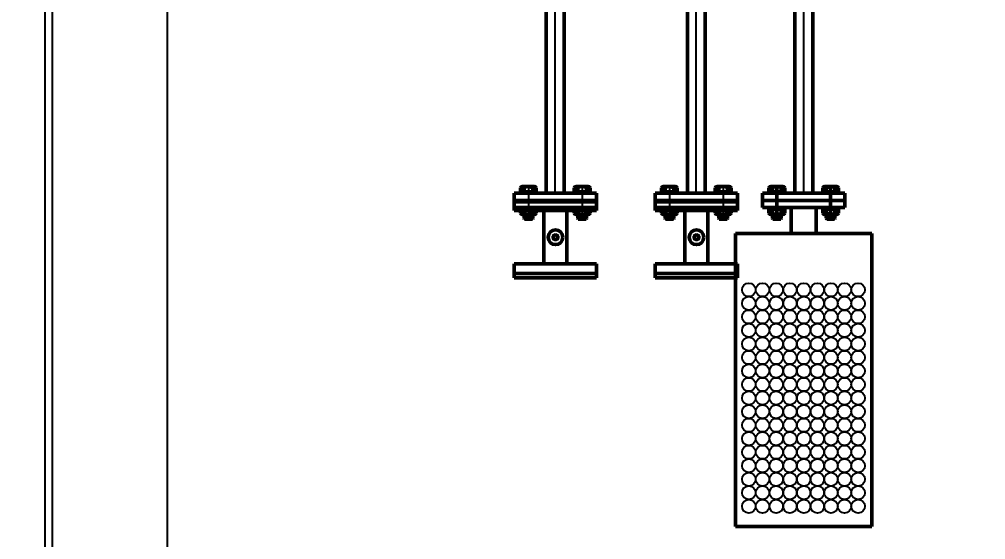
# Model space of a CAD drawing. Header units: millimetres. Extents: x -1000 to 22760, y -400 to 16400.
# Drawn here: x 6213 to 7560, y 10352 to 11078 of the extents above; entities that cross this region are included whole.
import ezdxf

# ---------------------------------------------------------------- set-up
doc = ezdxf.new("R2010")
doc.units = ezdxf.units.MM
doc.header["$LTSCALE"] = 400
doc.linetypes.add('CENTER', pattern=[2, 1.25, -0.25, 0.25, -0.25])
doc.linetypes.add('DASHED2', pattern=[0.375, 0.25, -0.125])
for name, color, linetype, lineweight in [('0粗实线层', 7, 'Continuous', 50), ('2中心线层', 1, 'CENTER', 25), ('木导线夹', 5, 'Continuous', 35)]:
    doc.layers.add(name, color=color, linetype=linetype, lineweight=lineweight)
doc.layers.add('1', color=5, linetype='DASHED2')
doc.layers.add('油箱', color=7, linetype='Continuous')
doc.styles.add('TH_GBDIM', font='txt.shx', dxfattribs={"width": 0.67, "bigfont": 'hztxt.shx'})
doc.dimstyles.new('TH_GBDIM', dxfattribs={"dimscale": 40, "dimtxt": 3.5, "dimasz": 2.5, "dimexe": 2, "dimexo": 0, "dimgap": 1.5, "dimtad": 0, "dimtoh": 1, "dimdec": 1, "dimdsep": 46, "dimtxsty": 'TH_GBDIM', "dimcen": 2.5, "dimclrd": 3, "dimclre": 3, "dimclrt": 6, "dimadec": 0, "dimazin": 2, "dimtfac": 0.714286, "dimtdec": 1, "dimtmove": 0, "dimatfit": 3, "dimfxl": 0, "dimtzin": 0, "dimlwd": -1, "dimlwe": -1, "dimarcsym": 0})

# ---------------------------------------------------------------- blocks, each defined once
blk = doc.blocks.new('A$C3AE003DD')
blk.add_line((95, -465, 0), (-95, -465, 0))
at = {"layer": '0粗实线层', "ltscale": 30}
for p, q in [((-57.5, -10, 0), (-57.5, 0, 0)), ((-57.5, 0, 0), (57.5, 0, 0)), ((-57.5, 0, 0), (57.5, 0, 0)), ((-57.5, -10, 0), (-57.5, 0, 0)), ((-57.5, 0, 0), (57.5, 0, 0)), ((-57.5, -10, 0), (-57.5, 0, 0)), ((-57.5, -10, 0), (-57.5, 0, 0)), ((-57.5, 0, 0), (57.5, 0, 0)), ((-24.5, 2, 0), (-50.5, 2, 0)), ((-50.5, 2, 0), (-50.5, 0, 0)), ((-24.5, 2, 0), (-50.5, 2, 0)), ((-50.5, 2, 0), (-50.5, 0, 0)), ((-24.5, 2, 0), (-50.5, 2, 0)), ((-50.5, 2, 0), (-50.5, 0, 0)), ((-50.5, 0, 0), (-24.5, 0, 0)), ((-50.5, 0, 0), (-24.5, 0, 0)), ((-50.5, 0, 0), (-24.5, 0, 0)), ((-48.5, 7.8, 0), (-48.5, 2, 0)), ((-48.5, 7.8, 0), (-48.5, 2, 0)), ((-48.5, 7.8, 0), (-48.5, 2, 0)), ((-48.5, 2, 0), (-26.5, 2, 0)), ((-48.5, 2, 0), (-26.5, 2, 0)), ((-48.5, 2, 0), (-26.5, 2, 0)), ((-46, 9.5, 0), (-43.5, 9.5, 0)), ((-46, 9.5, 0), (-43.5, 9.5, 0)), ((-46, 9.5, 0), (-43.5, 9.5, 0)), ((-29, 9.5, 0), (-46, 9.5, 0)), ((-29, 9.5, 0), (-46, 9.5, 0)), ((-29, 9.5, 0), (-46, 9.5, 0)), ((-29.2, 9.5, 0), (-45.9, 9.5, 0)), ((-29.2, 9.5, 0), (-45.9, 9.5, 0)), ((-29.2, 9.5, 0), (-45.9, 9.5, 0)), ((-43.5, 9.5, 0), (-42, 9.5, 0)), ((-43.5, 9.5, 0), (-31.5, 9.5, 0)), ((-43.5, 9.5, 0), (-42, 9.5, 0)), ((-43.5, 9.5, 0), (-31.5, 9.5, 0)), ((-43.5, 9.5, 0), (-42, 9.5, 0)), ((-43.5, 9.5, 0), (-31.5, 9.5, 0)), ((-43.5, 7.8, 0), (-43.5, 2, 0)), ((-43.5, 7.8, 0), (-43.5, 2, 0)), ((-43.5, 7.8, 0), (-43.5, 2, 0)), ((-37.5, 9.5, 0), (-37.5, -36, 0)), ((-31.5, 9.5, 0), (-29, 9.5, 0)), ((-31.5, 9.5, 0), (-29, 9.5, 0)), ((-31.5, 9.5, 0), (-29, 9.5, 0)), ((-31.5, 7.8, 0), (-31.5, 2, 0)), ((-31.5, 7.8, 0), (-31.5, 2, 0)), ((-31.5, 7.8, 0), (-31.5, 2, 0)), ((-26.5, 2, 0), (-26.5, 7.8, 0)), ((-26.5, 2, 0), (-26.5, 7.8, 0)), ((-26.5, 2, 0), (-26.5, 7.8, 0)), ((-24.5, 0, 0), (-24.5, 2, 0)), ((-24.5, 0, 0), (-24.5, 2, 0)), ((-24.5, 0, 0), (-24.5, 2, 0)), ((24.5, 0, 0), (24.5, 2, 0)), ((24.5, 2, 0), (50.5, 2, 0)), ((24.5, 0, 0), (24.5, 2, 0)), ((24.5, 2, 0), (50.5, 2, 0)), ((24.5, 0, 0), (24.5, 2, 0)), ((24.5, 2, 0), (50.5, 2, 0)), ((26.5, 2, 0), (26.5, 7.8, 0)), ((26.5, 2, 0), (26.5, 7.8, 0)), ((26.5, 2, 0), (26.5, 7.8, 0)), ((48.5, 2, 0), (26.5, 2, 0)), ((48.5, 2, 0), (26.5, 2, 0)), ((48.5, 2, 0), (26.5, 2, 0)), ((31.5, 9.5, 0), (29, 9.5, 0)), ((31.5, 9.5, 0), (29, 9.5, 0)), ((31.5, 9.5, 0), (29, 9.5, 0)), ((29, 9.5, 0), (46, 9.5, 0)), ((29, 9.5, 0), (46, 9.5, 0)), ((29, 9.5, 0), (46, 9.5, 0)), ((29.2, 9.5, 0), (45.8, 9.5, 0)), ((29.2, 9.5, 0), (45.8, 9.5, 0)), ((29.2, 9.5, 0), (45.8, 9.5, 0)), ((43.5, 9.5, 0), (31.5, 9.5, 0)), ((43.5, 9.5, 0), (31.5, 9.5, 0)), ((43.5, 9.5, 0), (31.5, 9.5, 0)), ((31.5, 7.8, 0), (31.5, 2, 0)), ((31.5, 7.8, 0), (31.5, 2, 0)), ((31.5, 7.8, 0), (31.5, 2, 0)), ((37.5, 9.5, 0), (37.5, -36, 0)), ((43.5, 9.5, 0), (42, 9.5, 0)), ((43.5, 9.5, 0), (42, 9.5, 0)), ((43.5, 9.5, 0), (42, 9.5, 0)), ((46, 9.5, 0), (43.5, 9.5, 0)), ((46, 9.5, 0), (43.5, 9.5, 0)), ((46, 9.5, 0), (43.5, 9.5, 0)), ((43.5, 7.8, 0), (43.5, 2, 0)), ((43.5, 7.8, 0), (43.5, 2, 0)), ((43.5, 7.8, 0), (43.5, 2, 0)), ((48.5, 7.8, 0), (48.5, 2, 0)), ((48.5, 7.8, 0), (48.5, 2, 0)), ((48.5, 7.8, 0), (48.5, 2, 0)), ((50.5, 2, 0), (50.5, 0, 0)), ((50.5, 2, 0), (50.5, 0, 0)), ((50.5, 2, 0), (50.5, 0, 0)), ((-57.5, -20, 0), (-57.5, -10, 0)), ((-57.5, -10, 0), (57.5, -10, 0)), ((-57.5, -20, 0), (-57.5, -10, 0)), ((-57.5, -10, 0), (57.5, -10, 0)), ((57.5, -10, 0), (-57.5, -10, 0)), ((57.5, -10, 0), (-57.5, -10, 0)), ((57.5, -10, 0), (-57.5, -10, 0)), ((-57.5, -10, 0), (57.5, -10, 0)), ((-57.5, -20, 0), (-57.5, -10, 0)), ((-57.5, -20, 0), (-57.5, -10, 0)), ((-57.5, -10, 0), (57.5, -10, 0)), ((57.5, -10, 0), (-57.5, -10, 0)), ((50.5, 0, 0), (24.5, 0, 0)), ((50.5, 0, 0), (24.5, 0, 0)), ((50.5, 0, 0), (24.5, 0, 0)), ((57.5, 0, 0), (57.5, -10, 0)), ((57.5, 0, 0), (57.5, -10, 0)), ((57.5, 0, 0), (57.5, -10, 0)), ((57.5, 0, 0), (57.5, -10, 0)), ((57.5, -10, 0), (57.5, -20, 0)), ((57.5, -10, 0), (57.5, -20, 0)), ((57.5, -10, 0), (57.5, -20, 0)), ((57.5, -10, 0), (57.5, -20, 0)), ((57.5, -20, 0), (-57.5, -20, 0)), ((57.5, -20, 0), (-57.5, -20, 0)), ((57.5, -20, 0), (-57.5, -20, 0)), ((57.5, -20, 0), (-57.5, -20, 0)), ((-50.5, -20, 0), (-24.5, -20, 0)), ((-50.5, -22, 0), (-50.5, -20, 0)), ((-50.5, -20, 0), (-24.5, -20, 0)), ((-50.5, -22, 0), (-50.5, -20, 0)), ((-50.5, -20, 0), (-24.5, -20, 0)), ((-50.5, -22, 0), (-50.5, -20, 0)), ((-24.5, -22, 0), (-50.5, -22, 0)), ((-24.5, -22, 0), (-50.5, -22, 0)), ((-24.5, -22, 0), (-50.5, -22, 0)), ((-48.5, -22, 0), (-26.5, -22, 0)), ((-48.5, -22, 0), (-26.5, -22, 0)), ((-48.5, -22, 0), (-26.5, -22, 0)), ((-48.5, -27.8, 0), (-48.5, -22, 0)), ((-48.5, -27.8, 0), (-48.5, -22, 0)), ((-48.5, -27.8, 0), (-48.5, -22, 0)), ((-43.5, -27.8, 0), (-43.5, -22, 0)), ((-43.5, -34.9, 0), (-43.5, -22, 0)), ((-43.5, -27.8, 0), (-43.5, -22, 0)), ((-43.5, -34.9, 0), (-43.5, -22, 0)), ((-43.5, -27.8, 0), (-43.5, -22, 0)), ((-31.5, -27.8, 0), (-31.5, -22, 0)), ((-31.5, -34.9, 0), (-31.5, -22, 0)), ((-31.5, -27.8, 0), (-31.5, -22, 0)), ((-31.5, -34.9, 0), (-31.5, -22, 0)), ((-31.5, -27.8, 0), (-31.5, -22, 0)), ((0, -20, 0), (-27.7, -20, 0)), ((-26.5, -22, 0), (-26.5, -27.8, 0)), ((-26.5, -22, 0), (-26.5, -27.8, 0)), ((-26.5, -22, 0), (-26.5, -27.8, 0)), ((-24.5, -20, 0), (-24.5, -22, 0)), ((-24.5, -20, 0), (-24.5, -22, 0)), ((-24.5, -20, 0), (-24.5, -22, 0)), ((-17.5, -56.2, 0), (-17.5, -20, 0)), ((17.5, -56.2, 0), (17.5, -20, 0)), ((50.5, -20, 0), (24.5, -20, 0)), ((24.5, -20, 0), (24.5, -22, 0)), ((50.5, -20, 0), (24.5, -20, 0)), ((24.5, -20, 0), (24.5, -22, 0)), ((50.5, -20, 0), (24.5, -20, 0)), ((24.5, -20, 0), (24.5, -22, 0)), ((24.5, -22, 0), (50.5, -22, 0)), ((24.5, -22, 0), (50.5, -22, 0)), ((24.5, -22, 0), (50.5, -22, 0)), ((48.5, -22, 0), (26.5, -22, 0)), ((48.5, -22, 0), (26.5, -22, 0)), ((48.5, -22, 0), (26.5, -22, 0)), ((26.5, -22, 0), (26.5, -27.8, 0)), ((26.5, -22, 0), (26.5, -27.8, 0)), ((26.5, -22, 0), (26.5, -27.8, 0)), ((31.5, -27.8, 0), (31.5, -22, 0)), ((31.5, -34.9, 0), (31.5, -22, 0)), ((31.5, -27.8, 0), (31.5, -22, 0)), ((31.5, -34.9, 0), (31.5, -22, 0)), ((31.5, -27.8, 0), (31.5, -22, 0)), ((43.5, -27.8, 0), (43.5, -22, 0)), ((43.5, -34.9, 0), (43.5, -22, 0)), ((43.5, -27.8, 0), (43.5, -22, 0)), ((43.5, -34.9, 0), (43.5, -22, 0)), ((43.5, -27.8, 0), (43.5, -22, 0)), ((48.5, -27.8, 0), (48.5, -22, 0)), ((48.5, -27.8, 0), (48.5, -22, 0)), ((48.5, -27.8, 0), (48.5, -22, 0)), ((50.5, -22, 0), (50.5, -20, 0)), ((50.5, -22, 0), (50.5, -20, 0)), ((50.5, -22, 0), (50.5, -20, 0)), ((-46, -29.5, 0), (-43.5, -29.5, 0)), ((-46, -29.5, 0), (-43.5, -29.5, 0)), ((-46, -29.5, 0), (-43.5, -29.5, 0)), ((-29, -29.5, 0), (-46, -29.5, 0)), ((-29, -29.5, 0), (-46, -29.5, 0)), ((-29, -29.5, 0), (-46, -29.5, 0)), ((-29.2, -29.5, 0), (-45.9, -29.5, 0)), ((-29.2, -29.5, 0), (-45.9, -29.5, 0)), ((-29.2, -29.5, 0), (-45.9, -29.5, 0)), ((-43.5, -29.5, 0), (-42, -29.5, 0)), ((-43.5, -29.5, 0), (-31.5, -29.5, 0)), ((-43.5, -29.5, 0), (-42, -29.5, 0)), ((-43.5, -29.5, 0), (-31.5, -29.5, 0)), ((-43.5, -29.5, 0), (-42, -29.5, 0)), ((-43.5, -29.5, 0), (-31.5, -29.5, 0)), ((-31.5, -34.9, 0), (-43.5, -34.9, 0)), ((-43.1, -36, 0), (-43.5, -34.9, 0)), ((-31.5, -34.9, 0), (-43.5, -34.9, 0)), ((-43.1, -36, 0), (-43.5, -34.9, 0)), ((-32, -36, 0), (-43.1, -36, 0)), ((-32, -36, 0), (-43.1, -36, 0)), ((-32, -36, 0), (-31.5, -34.9, 0)), ((-32, -36, 0), (-31.5, -34.9, 0)), ((-31.5, -29.5, 0), (-29, -29.5, 0)), ((-31.5, -29.5, 0), (-29, -29.5, 0)), ((-31.5, -29.5, 0), (-29, -29.5, 0)), ((31.5, -29.5, 0), (29, -29.5, 0)), ((31.5, -29.5, 0), (29, -29.5, 0)), ((31.5, -29.5, 0), (29, -29.5, 0)), ((29, -29.5, 0), (46, -29.5, 0)), ((29, -29.5, 0), (46, -29.5, 0)), ((29, -29.5, 0), (46, -29.5, 0)), ((29.2, -29.5, 0), (45.8, -29.5, 0)), ((29.2, -29.5, 0), (45.8, -29.5, 0)), ((29.2, -29.5, 0), (45.8, -29.5, 0)), ((43.5, -29.5, 0), (31.5, -29.5, 0)), ((43.5, -29.5, 0), (31.5, -29.5, 0)), ((43.5, -29.5, 0), (31.5, -29.5, 0)), ((31.5, -34.9, 0), (43.5, -34.9, 0)), ((32, -36, 0), (31.5, -34.9, 0)), ((31.5, -34.9, 0), (43.5, -34.9, 0)), ((32, -36, 0), (31.5, -34.9, 0)), ((32, -36, 0), (43.1, -36, 0)), ((32, -36, 0), (43.1, -36, 0)), ((43.5, -29.5, 0), (42, -29.5, 0)), ((43.5, -29.5, 0), (42, -29.5, 0)), ((43.5, -29.5, 0), (42, -29.5, 0)), ((43.1, -36, 0), (43.5, -34.9, 0)), ((43.1, -36, 0), (43.5, -34.9, 0)), ((46, -29.5, 0), (43.5, -29.5, 0)), ((46, -29.5, 0), (43.5, -29.5, 0)), ((46, -29.5, 0), (43.5, -29.5, 0)), ((95, -56.2, 0), (-95, -56.2, 0)), ((-95, -56.2, 0), (-95, -465, 0)), ((95, -465, 0), (95, -56.2, 0))]:
    blk.add_line(p, q, dxfattribs=at)
for centre, radius, start, end in [((-46, 6.8, 0), 2.68, 21.4939, 158.5061), ((-46, 6.8, 0), 2.68, 21.4939, 158.5061), ((-46, 6.8, 0), 2.68, 21.4939, 158.5061), ((-37.5, -1.9, 0), 11.4, 58.3195, 121.6805), ((-37.5, -1.9, 0), 11.4, 58.3195, 121.6805), ((-37.5, -1.9, 0), 11.4, 58.3195, 121.6805), ((-29, 6.8, 0), 2.68, 21.4939, 158.5061), ((-29, 6.8, 0), 2.68, 21.4939, 158.5061), ((-29, 6.8, 0), 2.68, 21.4939, 158.5061), ((29, 6.8, 0), 2.68, 21.4939, 158.5061), ((29, 6.8, 0), 2.68, 21.4939, 158.5061), ((29, 6.8, 0), 2.68, 21.4939, 158.5061), ((37.5, -1.9, 0), 11.4, 58.3195, 121.6805), ((37.5, -1.9, 0), 11.4, 58.3195, 121.6805), ((37.5, -1.9, 0), 11.4, 58.3195, 121.6805), ((46, 6.8, 0), 2.68, 21.4939, 158.5061), ((46, 6.8, 0), 2.68, 21.4939, 158.5061), ((46, 6.8, 0), 2.68, 21.4939, 158.5061), ((-46, -26.8, 0), 2.68, 201.4939, 338.5061), ((-46, -26.8, 0), 2.68, 201.4939, 338.5061), ((-46, -26.8, 0), 2.68, 201.4939, 338.5061), ((-37.5, -18.1, 0), 11.4, 238.3195, 301.6805), ((-37.5, -18.1, 0), 11.4, 238.3195, 301.6805), ((-37.5, -18.1, 0), 11.4, 238.3195, 301.6805), ((-29, -26.8, 0), 2.68, 201.4939, 338.5061), ((-29, -26.8, 0), 2.68, 201.4939, 338.5061), ((-29, -26.8, 0), 2.68, 201.4939, 338.5061), ((29, -26.8, 0), 2.68, 201.4939, 338.5061), ((29, -26.8, 0), 2.68, 201.4939, 338.5061), ((29, -26.8, 0), 2.68, 201.4939, 338.5061), ((37.5, -18.1, 0), 11.4, 238.3195, 301.6805), ((37.5, -18.1, 0), 11.4, 238.3195, 301.6805), ((37.5, -18.1, 0), 11.4, 238.3195, 301.6805), ((46, -26.8, 0), 2.68, 201.4939, 338.5061), ((46, -26.8, 0), 2.68, 201.4939, 338.5061), ((46, -26.8, 0), 2.68, 201.4939, 338.5061)]:
    blk.add_arc(centre, radius, start, end, dxfattribs=at)
at = {"layer": '1', "ltscale": 30}
blk.add_line((0, 0, 0), (27.7, 0, 0), dxfattribs=at)
at = {"layer": '木导线夹', "linetype": 'Continuous', "lineweight": 25, "ltscale": 15}
for centre in [(-76.6, -134.7, 0), (-57.5, -134.7, 0), (-38.3, -134.7, 0), (-19.2, -134.7, 0), (0, -134.7, 0), (19.1, -134.7, 0), (38, -134.7, 0), (56.9, -134.7, 0), (75.8, -134.7, 0), (-76.6, -153.6, 0), (-57.5, -153.6, 0), (-38.3, -153.6, 0), (-19.2, -153.6, 0), (0, -153.6, 0), (19.1, -153.6, 0), (38, -153.6, 0), (56.9, -153.6, 0), (75.8, -153.6, 0), (-76.6, -172.4, 0), (-57.5, -172.4, 0), (-38.3, -172.4, 0), (-19.2, -172.4, 0), (0, -172.4, 0), (19.1, -172.4, 0), (38, -172.4, 0), (56.9, -172.4, 0), (75.8, -172.4, 0), (-76.6, -191.3, 0), (-57.5, -191.3, 0), (-38.3, -191.3, 0), (-19.2, -191.3, 0), (0, -191.3, 0), (19.1, -191.3, 0), (38, -191.3, 0), (56.9, -191.3, 0), (75.8, -191.3, 0), (-76.6, -210.2, 0), (-57.5, -210.2, 0), (-38.3, -210.2, 0), (-19.2, -210.2, 0), (0, -210.2, 0), (19.1, -210.2, 0), (38, -210.2, 0), (56.9, -210.2, 0), (75.8, -210.2, 0), (-76.6, -229.1, 0), (-57.5, -229.1, 0), (-38.3, -229.1, 0), (-19.2, -229.1, 0), (0, -229.1, 0), (19.1, -229.1, 0), (38, -229.1, 0), (56.9, -229.1, 0), (75.8, -229.1, 0), (-76.6, -247.9, 0), (-57.5, -247.9, 0), (-38.3, -247.9, 0), (-19.2, -247.9, 0), (0, -247.9, 0), (19.1, -247.9, 0), (38, -247.9, 0), (56.9, -247.9, 0), (75.8, -247.9, 0), (-76.6, -266.8, 0), (-57.5, -266.8, 0), (-38.3, -266.8, 0), (-19.2, -266.8, 0), (0, -266.8, 0), (19.1, -266.8, 0), (38, -266.8, 0), (56.9, -266.8, 0), (75.8, -266.8, 0), (-76.6, -285.7, 0), (-57.5, -285.7, 0), (-38.3, -285.7, 0), (-19.2, -285.7, 0), (0, -285.7, 0), (19.1, -285.7, 0), (38, -285.7, 0), (56.9, -285.7, 0), (75.8, -285.7, 0), (-76.6, -304.6, 0), (-57.5, -304.6, 0), (-38.3, -304.6, 0), (-19.2, -304.6, 0), (0, -304.6, 0), (19.1, -304.6, 0), (38, -304.6, 0), (56.9, -304.6, 0), (75.8, -304.6, 0), (-76.6, -323.5, 0), (-57.5, -323.5, 0), (-38.3, -323.5, 0), (-19.2, -323.5, 0), (0, -323.5, 0), (19.1, -323.5, 0), (38, -323.5, 0), (56.9, -323.5, 0), (75.8, -323.5, 0), (-76.6, -342.3, 0), (-57.5, -342.3, 0), (-38.3, -342.3, 0), (-19.2, -342.3, 0), (0, -342.3, 0), (19.1, -342.3, 0), (38, -342.3, 0), (56.9, -342.3, 0), (75.8, -342.3, 0), (-76.6, -361.2, 0), (-57.5, -361.2, 0), (-38.3, -361.2, 0), (-19.2, -361.2, 0), (0, -361.2, 0), (19.1, -361.2, 0), (38, -361.2, 0), (56.9, -361.2, 0), (75.8, -361.2, 0), (-76.6, -380.1, 0), (-57.5, -380.1, 0), (-38.3, -380.1, 0), (-19.2, -380.1, 0), (0, -380.1, 0), (19.1, -380.1, 0), (38, -380.1, 0), (56.9, -380.1, 0), (75.8, -380.1, 0), (-76.6, -399, 0), (-57.5, -399, 0), (-38.3, -399, 0), (-19.2, -399, 0), (0, -399, 0), (19.1, -399, 0), (38, -399, 0), (56.9, -399, 0), (75.8, -399, 0), (-76.6, -417.8, 0), (-57.5, -417.8, 0), (-38.3, -417.8, 0), (-19.2, -417.8, 0), (0, -417.8, 0), (19.1, -417.8, 0), (38, -417.8, 0), (56.9, -417.8, 0), (75.8, -417.8, 0), (-76.6, -436.7, 0), (-57.5, -436.7, 0), (-38.3, -436.7, 0), (-19.2, -436.7, 0), (0, -436.7, 0), (19.1, -436.7, 0), (38, -436.7, 0), (56.9, -436.7, 0), (75.8, -436.7, 0)]:
    blk.add_circle(centre, 9.44, dxfattribs=at)
at = {"layer": '油箱', "ltscale": 25}
blk.add_line((17.5, -56.2, 0), (-17.5, -56.2, 0), dxfattribs=at)
blk = doc.blocks.new('A$C362E1FC4')
at = {"layer": '0粗实线层'}
for p, q in [((-57.5, 0, 0), (57.5, 0, 0)), ((-57.5, -12, 0), (-57.5, 0, 0)), ((57.5, -12, 0), (57.5, 0, 0)), ((-57.5, -12, 0), (57.5, -12, 0)), ((-57.5, -24, 0), (-57.5, -12, 0)), ((-57.5, -12, 0), (57.5, -12, 0)), ((49.2, -12, 0), (-49.2, -12, 0)), ((57.5, -24, 0), (57.5, -12, 0)), ((-57.5, -24, 0), (57.5, -24, 0)), ((-16, -24, 0), (-16, -98.6, 0)), ((16, -24, 0), (16, -98.6, 0)), ((-57.5, -98.6, 0), (57.5, -98.6, 0)), ((-57.5, -112, 0), (-57.5, -98.6, 0)), ((57.5, -112, 0), (57.5, -98.6, 0)), ((-57.5, -112, 0), (57.5, -112, 0)), ((-57.5, -112, 0), (57.5, -112, 0)), ((57.5, -112, 0), (-57.5, -112, 0)), ((-57.5, -112, 0), (-57.5, -118, 0)), ((-57.5, -118, 0), (57.5, -118, 0)), ((57.5, -118, 0), (57.5, -112, 0))]:
    blk.add_line(p, q, dxfattribs=at)
at = {"layer": '0粗实线层', "ltscale": 60}
for p, q in [((57.5, 0, 0), (-57.5, 0, 0)), ((57.5, -12, 0), (-57.5, -12, 0))]:
    blk.add_line(p, q, dxfattribs=at)
at = {"layer": '0粗实线层', "ltscale": 30}
for p, q in [((57.5, 0), (-57.5, 0)), ((-57.5, 0), (-57.5, -10)), ((57.5, 0), (-57.5, 0)), ((-57.5, 0), (-57.5, -10)), ((57.5, 0), (-57.5, 0)), ((-57.5, 0), (-57.5, -10)), ((57.5, 0), (-57.5, 0)), ((-57.5, 0), (-57.5, -10)), ((-24.5, 2), (-50.5, 2)), ((-50.5, 2), (-50.5, 0)), ((-24.5, 2), (-50.5, 2)), ((-50.5, 2), (-50.5, 0)), ((-24.5, 2), (-50.5, 2)), ((-50.5, 2), (-50.5, 0)), ((-50.5, 0), (-24.5, 0)), ((-50.5, 0), (-24.5, 0)), ((-50.5, 0), (-24.5, 0)), ((-48.5, 7.8), (-48.5, 2)), ((-48.5, 7.8), (-48.5, 2)), ((-48.5, 7.8), (-48.5, 2)), ((-48.5, 2), (-26.5, 2)), ((-48.5, 2), (-26.5, 2)), ((-48.5, 2), (-26.5, 2)), ((-46, 9.5), (-43.5, 9.5)), ((-46, 9.5), (-43.5, 9.5)), ((-46, 9.5), (-43.5, 9.5)), ((-29, 9.5), (-46, 9.5)), ((-29, 9.5), (-46, 9.5)), ((-29, 9.5), (-46, 9.5)), ((-29.2, 9.5), (-45.8, 9.5)), ((-29.2, 9.5), (-45.8, 9.5)), ((-29.2, 9.5), (-45.8, 9.5)), ((-43.5, 9.5), (-42, 9.5)), ((-43.5, 9.5), (-31.5, 9.5)), ((-43.5, 9.5), (-42, 9.5)), ((-43.5, 9.5), (-31.5, 9.5)), ((-43.5, 9.5), (-42, 9.5)), ((-43.5, 9.5), (-31.5, 9.5)), ((-43.5, 7.8), (-43.5, 2)), ((-43.5, 7.8), (-43.5, 2)), ((-43.5, 7.8), (-43.5, 2)), ((-31.5, 9.5), (-29, 9.5)), ((-31.5, 9.5), (-29, 9.5)), ((-31.5, 9.5), (-29, 9.5)), ((-31.5, 7.8), (-31.5, 2)), ((-31.5, 7.8), (-31.5, 2)), ((-31.5, 7.8), (-31.5, 2)), ((0, 0), (-27.7, 0)), ((-26.5, 2), (-26.5, 7.8)), ((-26.5, 2), (-26.5, 7.8)), ((-26.5, 2), (-26.5, 7.8)), ((-24.5, 0), (-24.5, 2)), ((-24.5, 0), (-24.5, 2)), ((-24.5, 0), (-24.5, 2)), ((24.5, 0), (24.5, 2)), ((24.5, 2), (50.5, 2)), ((24.5, 0), (24.5, 2)), ((24.5, 2), (50.5, 2)), ((24.5, 0), (24.5, 2)), ((24.5, 2), (50.5, 2)), ((50.5, 0), (24.5, 0)), ((50.5, 0), (24.5, 0)), ((50.5, 0), (24.5, 0)), ((26.5, 2), (26.5, 7.8)), ((26.5, 2), (26.5, 7.8)), ((26.5, 2), (26.5, 7.8)), ((48.5, 2), (26.5, 2)), ((48.5, 2), (26.5, 2)), ((48.5, 2), (26.5, 2)), ((31.5, 9.5), (29, 9.5)), ((31.5, 9.5), (29, 9.5)), ((31.5, 9.5), (29, 9.5)), ((29, 9.5), (46, 9.5)), ((29, 9.5), (46, 9.5)), ((29, 9.5), (46, 9.5)), ((29.2, 9.5), (45.8, 9.5)), ((29.2, 9.5), (45.8, 9.5)), ((29.2, 9.5), (45.8, 9.5)), ((43.5, 9.5), (31.5, 9.5)), ((43.5, 9.5), (31.5, 9.5)), ((43.5, 9.5), (31.5, 9.5)), ((31.5, 7.8), (31.5, 2)), ((31.5, 7.8), (31.5, 2)), ((31.5, 7.8), (31.5, 2)), ((43.5, 9.5), (42, 9.5)), ((43.5, 9.5), (42, 9.5)), ((43.5, 9.5), (42, 9.5)), ((46, 9.5), (43.5, 9.5)), ((46, 9.5), (43.5, 9.5)), ((46, 9.5), (43.5, 9.5)), ((43.5, 7.8), (43.5, 2)), ((43.5, 7.8), (43.5, 2)), ((43.5, 7.8), (43.5, 2)), ((48.5, 7.8), (48.5, 2)), ((48.5, 7.8), (48.5, 2)), ((48.5, 7.8), (48.5, 2)), ((50.5, 2), (50.5, 0)), ((50.5, 2), (50.5, 0)), ((50.5, 2), (50.5, 0)), ((57.5, -10), (57.5, 0)), ((57.5, -10), (57.5, 0)), ((57.5, -10), (57.5, 0)), ((57.5, -10), (57.5, 0)), ((57.5, -10), (-57.5, -10)), ((-57.5, -10), (-57.5, -20)), ((57.5, -10), (-57.5, -10)), ((-57.5, -10), (-57.5, -20)), ((-57.5, -10), (57.5, -10)), ((-57.5, -10), (57.5, -10)), ((-57.5, -10), (57.5, -10)), ((57.5, -10), (-57.5, -10)), ((-57.5, -10), (-57.5, -20)), ((57.5, -10), (-57.5, -10)), ((-57.5, -10), (-57.5, -20)), ((-57.5, -10), (57.5, -10)), ((57.5, -20), (57.5, -10)), ((57.5, -20), (57.5, -10)), ((57.5, -20), (57.5, -10)), ((57.5, -20), (57.5, -10)), ((-57.5, -20), (57.5, -20)), ((-57.5, -20), (57.5, -20)), ((-57.5, -20), (57.5, -20)), ((-57.5, -20), (57.5, -20)), ((-50.5, -20), (-24.5, -20)), ((-50.5, -22), (-50.5, -20)), ((-50.5, -20), (-24.5, -20)), ((-50.5, -22), (-50.5, -20)), ((-50.5, -20), (-24.5, -20)), ((-50.5, -22), (-50.5, -20)), ((-24.5, -22), (-50.5, -22)), ((-24.5, -22), (-50.5, -22)), ((-24.5, -22), (-50.5, -22)), ((-48.5, -22), (-26.5, -22)), ((-48.5, -22), (-26.5, -22)), ((-48.5, -22), (-26.5, -22)), ((-48.5, -27.8), (-48.5, -22)), ((-48.5, -27.8), (-48.5, -22)), ((-48.5, -27.8), (-48.5, -22)), ((-43.5, -27.8), (-43.5, -22)), ((-43.5, -34.9), (-43.5, -22)), ((-43.5, -27.8), (-43.5, -22)), ((-43.5, -34.9), (-43.5, -22)), ((-43.5, -27.8), (-43.5, -22)), ((-31.5, -27.8), (-31.5, -22)), ((-31.5, -34.9), (-31.5, -22)), ((-31.5, -27.8), (-31.5, -22)), ((-31.5, -34.9), (-31.5, -22)), ((-31.5, -27.8), (-31.5, -22)), ((-26.5, -22), (-26.5, -27.8)), ((-26.5, -22), (-26.5, -27.8)), ((-26.5, -22), (-26.5, -27.8)), ((-24.5, -20), (-24.5, -22)), ((-24.5, -20), (-24.5, -22)), ((-24.5, -20), (-24.5, -22)), ((50.5, -20), (24.5, -20)), ((24.5, -20), (24.5, -22)), ((50.5, -20), (24.5, -20)), ((24.5, -20), (24.5, -22)), ((50.5, -20), (24.5, -20)), ((24.5, -20), (24.5, -22)), ((24.5, -22), (50.5, -22)), ((24.5, -22), (50.5, -22)), ((24.5, -22), (50.5, -22)), ((48.5, -22), (26.5, -22)), ((48.5, -22), (26.5, -22)), ((48.5, -22), (26.5, -22)), ((26.5, -22), (26.5, -27.8)), ((26.5, -22), (26.5, -27.8)), ((26.5, -22), (26.5, -27.8)), ((31.5, -27.8), (31.5, -22)), ((31.5, -34.9), (31.5, -22)), ((31.5, -27.8), (31.5, -22)), ((31.5, -34.9), (31.5, -22)), ((31.5, -27.8), (31.5, -22)), ((43.5, -27.8), (43.5, -22)), ((43.5, -34.9), (43.5, -22)), ((43.5, -27.8), (43.5, -22)), ((43.5, -34.9), (43.5, -22)), ((43.5, -27.8), (43.5, -22)), ((48.5, -27.8), (48.5, -22)), ((48.5, -27.8), (48.5, -22)), ((48.5, -27.8), (48.5, -22)), ((50.5, -22), (50.5, -20)), ((50.5, -22), (50.5, -20)), ((50.5, -22), (50.5, -20)), ((-46, -29.5), (-43.5, -29.5)), ((-46, -29.5), (-43.5, -29.5)), ((-46, -29.5), (-43.5, -29.5)), ((-29, -29.5), (-46, -29.5)), ((-29, -29.5), (-46, -29.5)), ((-29, -29.5), (-46, -29.5)), ((-29.2, -29.5), (-45.8, -29.5)), ((-29.2, -29.5), (-45.8, -29.5)), ((-29.2, -29.5), (-45.8, -29.5)), ((-43.5, -29.5), (-42, -29.5)), ((-43.5, -29.5), (-31.5, -29.5)), ((-43.5, -29.5), (-42, -29.5)), ((-43.5, -29.5), (-31.5, -29.5)), ((-43.5, -29.5), (-42, -29.5)), ((-43.5, -29.5), (-31.5, -29.5)), ((-31.5, -34.9), (-43.5, -34.9)), ((-43.1, -36), (-43.5, -34.9)), ((-31.5, -34.9), (-43.5, -34.9)), ((-43.1, -36), (-43.5, -34.9)), ((-32, -36), (-43.1, -36)), ((-32, -36), (-43.1, -36)), ((-32, -36), (-31.5, -34.9)), ((-32, -36), (-31.5, -34.9)), ((-31.5, -29.5), (-29, -29.5)), ((-31.5, -29.5), (-29, -29.5)), ((-31.5, -29.5), (-29, -29.5)), ((31.5, -29.5), (29, -29.5)), ((31.5, -29.5), (29, -29.5)), ((31.5, -29.5), (29, -29.5)), ((29, -29.5), (46, -29.5)), ((29, -29.5), (46, -29.5)), ((29, -29.5), (46, -29.5)), ((29.2, -29.5), (45.8, -29.5)), ((29.2, -29.5), (45.8, -29.5)), ((29.2, -29.5), (45.8, -29.5)), ((43.5, -29.5), (31.5, -29.5)), ((43.5, -29.5), (31.5, -29.5)), ((43.5, -29.5), (31.5, -29.5)), ((31.5, -34.9), (43.5, -34.9)), ((32, -36), (31.5, -34.9)), ((31.5, -34.9), (43.5, -34.9)), ((32, -36), (31.5, -34.9)), ((32, -36), (43.1, -36)), ((32, -36), (43.1, -36)), ((43.5, -29.5), (42, -29.5)), ((43.5, -29.5), (42, -29.5)), ((43.5, -29.5), (42, -29.5)), ((43.1, -36), (43.5, -34.9)), ((43.1, -36), (43.5, -34.9)), ((46, -29.5), (43.5, -29.5)), ((46, -29.5), (43.5, -29.5)), ((46, -29.5), (43.5, -29.5))]:
    blk.add_line(p, q, dxfattribs=at)
at = {"layer": '0粗实线层', "ltscale": 5}
blk.add_line((0, -20), (27.7, -20), dxfattribs=at)
at = {"layer": '0粗实线层'}
for radius in [10.3, 3.34]:
    blk.add_circle((0.3, -61.3, 0), radius, dxfattribs=at)
at = {"layer": '0粗实线层', "ltscale": 30}
for centre, radius, start, end in [((-46, 6.8), 2.68, 21.4939, 158.5061), ((-46, 6.8), 2.68, 21.4939, 158.5061), ((-46, 6.8), 2.68, 21.4939, 158.5061), ((-37.5, -1.9), 11.4, 58.3195, 121.6805), ((-37.5, -1.9), 11.4, 58.3195, 121.6805), ((-37.5, -1.9), 11.4, 58.3195, 121.6805), ((-29, 6.8), 2.68, 21.4939, 158.5061), ((-29, 6.8), 2.68, 21.4939, 158.5061), ((-29, 6.8), 2.68, 21.4939, 158.5061), ((29, 6.8), 2.68, 21.4939, 158.5061), ((29, 6.8), 2.68, 21.4939, 158.5061), ((29, 6.8), 2.68, 21.4939, 158.5061), ((37.5, -1.9), 11.4, 58.3195, 121.6805), ((37.5, -1.9), 11.4, 58.3195, 121.6805), ((37.5, -1.9), 11.4, 58.3195, 121.6805), ((46, 6.8), 2.68, 21.4939, 158.5061), ((46, 6.8), 2.68, 21.4939, 158.5061), ((46, 6.8), 2.68, 21.4939, 158.5061), ((-46, -26.8), 2.68, 201.4939, 338.5061), ((-46, -26.8), 2.68, 201.4939, 338.5061), ((-46, -26.8), 2.68, 201.4939, 338.5061), ((-37.5, -18.1), 11.4, 238.3195, 301.6805), ((-37.5, -18.1), 11.4, 238.3195, 301.6805), ((-37.5, -18.1), 11.4, 238.3195, 301.6805), ((-29, -26.8), 2.68, 201.4939, 338.5061), ((-29, -26.8), 2.68, 201.4939, 338.5061), ((-29, -26.8), 2.68, 201.4939, 338.5061), ((29, -26.8), 2.68, 201.4939, 338.5061), ((29, -26.8), 2.68, 201.4939, 338.5061), ((29, -26.8), 2.68, 201.4939, 338.5061), ((37.5, -18.1), 11.4, 238.3195, 301.6805), ((37.5, -18.1), 11.4, 238.3195, 301.6805), ((37.5, -18.1), 11.4, 238.3195, 301.6805), ((46, -26.8), 2.68, 201.4939, 338.5061), ((46, -26.8), 2.68, 201.4939, 338.5061), ((46, -26.8), 2.68, 201.4939, 338.5061)]:
    blk.add_arc(centre, radius, start, end, dxfattribs=at)
at = {"layer": '2中心线层', "ltscale": 50}
for p, q in [((-37.5, 9.5), (-37.5, -36)), ((37.5, 9.5), (37.5, -36))]:
    blk.add_line(p, q, dxfattribs=at)
blk = doc.blocks.new('*D212')
at = {"layer": '0粗实线层', "color": 3}
for p, q in [((7808, 13841.6), (7808, 7342.3)), ((20557.9, 12055.6), (21920.6, 12055.6)), ((21840.6, 11955.6), (21840.6, 10522.6)), ((21840.6, 8740.7), (21840.6, 10173.6)), ((343, 8644.3), (343, 7342.3)), ((19489.9, 8640.7), (21920.6, 8640.7)), ((443, 7422.3), (3812.1, 7422.3)), ((7708, 7422.3), (4179.9, 7422.3))]:
    blk.add_line(p, q, dxfattribs=at)
for points in [[(21823.9, 11955.6), (21857.2, 11955.6), (21840.6, 12055.6)], [(21823.9, 8740.7), (21857.2, 8740.7), (21840.6, 8640.7)], [(443, 7439), (443, 7405.6), (343, 7422.3)], [(7708, 7439), (7708, 7405.6), (7808, 7422.3)]]:
    blk.add_solid(points, dxfattribs=at)
at = {"layer": 'Defpoints', "color": 0}
for p in [(7808, 13841.6), (20557.9, 12055.6), (343, 8644.3), (19489.9, 8640.7), (21840.6, 8640.7), (7808, 7422.3)]:
    blk.add_point(p, dxfattribs=at)
at = {"layer": '0粗实线层', "color": 6, "insert": (21840.6, 10348.1), "char_height": 140, "attachment_point": 5, "rotation": 90, "style": 'TH_GBDIM'}
blk.add_mtext('3415', dxfattribs=at)
at = {"layer": '0粗实线层', "color": 6, "insert": (3996, 7422.3), "char_height": 140, "attachment_point": 5, "style": 'TH_GBDIM'}
blk.add_mtext('7465', dxfattribs=at)
blk = doc.blocks.new('*D214')
at = {"layer": '0粗实线层', "color": 3}
for p, q in [((19338, 12091.6), (19338, 12868.2)), ((20557.9, 12055.6), (20557.9, 12868.2)), ((19438, 12788.2), (19780.1, 12788.2)), ((20457.9, 12788.2), (20115.9, 12788.2)), ((6559.7, 11755.6), (8039.7, 11755.6)), ((7959.7, 11655.6), (7959.7, 10358.6)), ((7959.7, 8740.7), (7959.7, 10037.7)), ((6270.7, 8640.7), (8039.7, 8640.7))]:
    blk.add_line(p, q, dxfattribs=at)
for points in [[(19438, 12804.9), (19438, 12771.5), (19338, 12788.2)], [(20457.9, 12804.9), (20457.9, 12771.5), (20557.9, 12788.2)], [(7943, 11655.6), (7976.3, 11655.6), (7959.7, 11755.6)], [(7943, 8740.7), (7976.3, 8740.7), (7959.7, 8640.7)]]:
    blk.add_solid(points, dxfattribs=at)
at = {"layer": 'Defpoints', "color": 0}
for p in [(20557.9, 12788.2), (19338, 12091.6), (20557.9, 12055.6), (6559.7, 11755.6), (6270.7, 8640.7), (7959.7, 8640.7)]:
    blk.add_point(p, dxfattribs=at)
at = {"layer": '0粗实线层', "color": 6, "insert": (19948, 12788.2), "char_height": 140, "attachment_point": 5, "style": 'TH_GBDIM'}
blk.add_mtext('1220', dxfattribs=at)
at = {"layer": '0粗实线层', "color": 6, "insert": (7959.7, 10198.1), "char_height": 140, "attachment_point": 5, "rotation": 90, "style": 'TH_GBDIM'}
blk.add_mtext('3115', dxfattribs=at)
blk = doc.blocks.new('*D215')
at = {"layer": '0粗实线层', "color": 3}
for p, q in [((7175.7, 14510.6), (8260.2, 14510.6)), ((8180.2, 14410.6), (8180.2, 11752.9)), ((8180.2, 8740.7), (8180.2, 11398.4)), ((6270.7, 8640.7), (8260.2, 8640.7))]:
    blk.add_line(p, q, dxfattribs=at)
for points in [[(8163.5, 14410.6), (8196.8, 14410.6), (8180.2, 14510.6)], [(8163.5, 8740.7), (8196.8, 8740.7), (8180.2, 8640.7)]]:
    blk.add_solid(points, dxfattribs=at)
at = {"layer": 'Defpoints', "color": 0}
for p in [(7175.7, 14510.6), (8180.2, 14510.6), (6270.7, 8640.7)]:
    blk.add_point(p, dxfattribs=at)
at = {"layer": '0粗实线层', "color": 6, "insert": (8180.2, 11575.6), "char_height": 140, "attachment_point": 5, "rotation": 90, "style": 'TH_GBDIM'}
blk.add_mtext('5870', dxfattribs=at)

msp = doc.modelspace()

# ---------------------------------------------------------------- linework, layer by layer
at = {"color": 6}
msp.add_line((6249.037, 9224.62), (6249.044, 11730.658), dxfattribs=at)
for p, q in [((6259.037, 9214.62), (6259.044, 11730.658)), ((6419.044, 11524.611), (6419.033, 8820.689))]:
    msp.add_line(p, q)
at = {"layer": '0粗实线层'}
for p, q in [((6947.657, 10835.501), (6947.657, 11711.006)), ((6972.657, 10835.501), (6972.657, 11711.006)), ((7144.229, 11696.683), (7144.229, 10835.501)), ((7169.237, 10835.501), (7169.237, 11696.683)), ((7293.978, 10835.501), (7293.978, 11696.683)), ((7318.978, 10835.501), (7318.978, 11696.683))]:
    msp.add_line(p, q, dxfattribs=at)
at = {"layer": '2中心线层'}
for p, q in [((6960.157, 10835.501), (6960.157, 11711.006)), ((7156.737, 10835.501), (7156.737, 11696.683)), ((7306.478, 10835.501), (7306.478, 11696.683))]:
    msp.add_line(p, q, dxfattribs=at)

# ---------------------------------------------------------------- block references
at = {"layer": '0粗实线层'}
for name, p in [('A$C362E1FC4', (6960.157, 10835.501)), ('A$C362E1FC4', (7156.737, 10835.501)), ('A$C3AE003DD', (7306.489, 10835.501, 0))]:
    msp.add_blockref(name, p, dxfattribs=at)

# ---------------------------------------------------------------- dimensions: what is measured, and where the dimension line sits
for base, p1, p2, picture, middle in [((8180.151, 14510.63), (6270.748, 8640.662), (7175.657, 14510.63), '*D215', (8180.151, 11575.646)), ((7959.672, 8640.662), (6559.679, 11755.628), (6270.748, 8640.662), '*D214', (7959.672, 10198.145))]:
    dim = msp.add_linear_dim(base=base, p1=p1, p2=p2, angle=90, dimstyle='TH_GBDIM', dxfattribs=at)
    dim.commit()
    dim.dimension.update_dxf_attribs({"geometry": picture, "text_midpoint": middle})
dim = msp.add_linear_dim(base=(7808.013, 7422.288), p1=(343.044, 8644.308), p2=(7808.013, 13841.626), dimstyle='TH_GBDIM', dxfattribs=at)
dim.commit()
dim.dimension.update_dxf_attribs({"geometry": '*D212', "text_midpoint": (3996.021, 7422.288), "dimtype": 160})
dim = msp.add_linear_dim(base=(21840.562, 8640.662), p1=(20557.94, 12055.587), p2=(19489.938, 8640.662), angle=90, dimstyle='TH_GBDIM', override={"dimdec": 0}, dxfattribs=at)
dim.commit()
dim.dimension.update_dxf_attribs({"geometry": '*D212', "text_midpoint": (21840.562, 10348.125), "dimtype": 160})
dim = msp.add_linear_dim(base=(20557.94, 12788.197), p1=(19337.982, 12091.621), p2=(20557.94, 12055.587), dimstyle='TH_GBDIM', dxfattribs=at)
dim.commit()
dim.dimension.update_dxf_attribs({"geometry": '*D214', "text_midpoint": (19947.961, 12788.197)})

doc.saveas('drawing.dxf')
